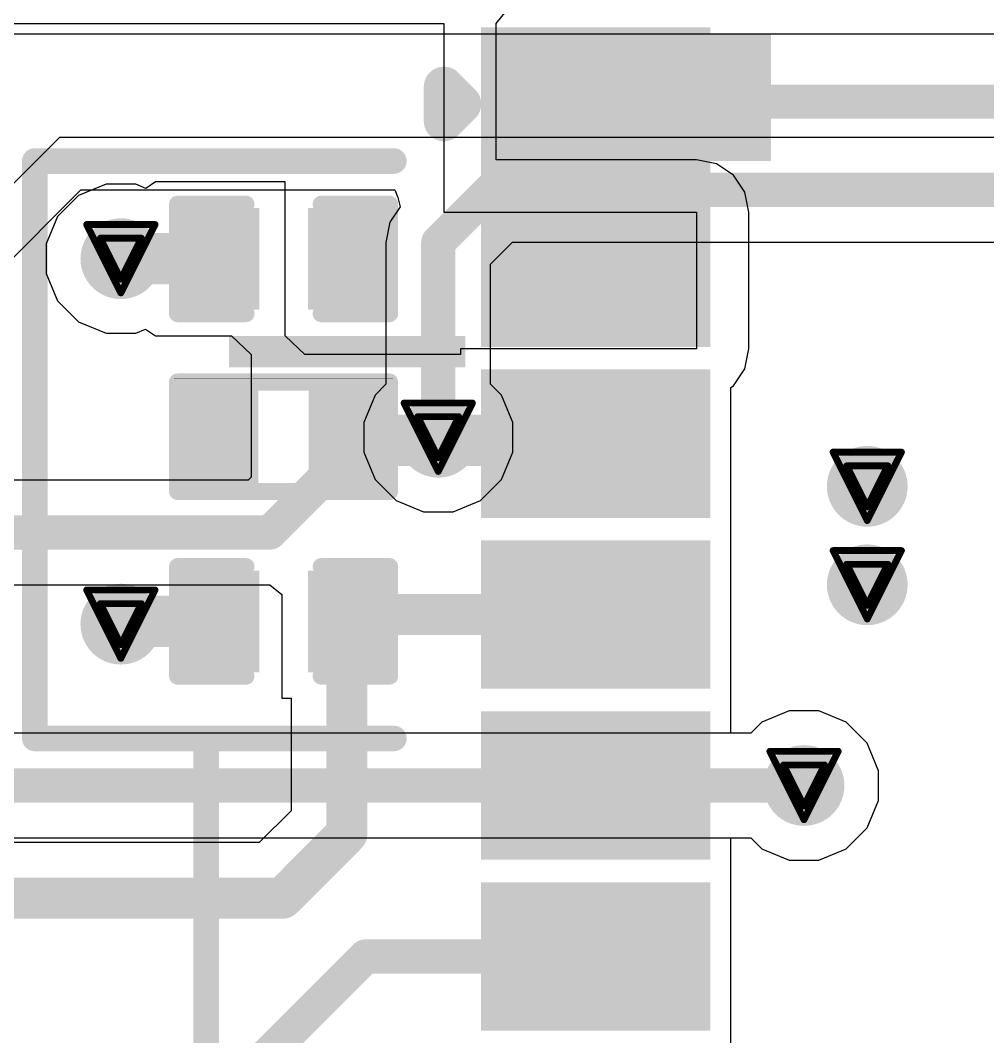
# Model space of a CAD drawing. Header units: inches. Extents: x -1 to 208, y -10 to 150.
# Drawn here: x 26.97 to 34.16, y 67.12 to 74.67 of the extents above; entities that cross this region are included whole.
import ezdxf

# ---------------------------------------------------------------- set-up
doc = ezdxf.new("R2010")
doc.units = ezdxf.units.IN
for name, color, linetype in [('Bottom Layer', 5, 'Continuous'), ('Drill Drawing', 1, 'Continuous'), ('Top Layer', 1, 'Continuous'), ('Top Overlay', 2, 'Continuous'), ('Top Paste', 8, 'Continuous'), ('Top Solder', 216, 'Continuous'), ('Via Holes', 16, 'Continuous')]:
    doc.layers.add(name, color=color, linetype=linetype)

# ---------------------------------------------------------------- blocks, each defined once
blk = doc.blocks.new('ESP32_WROVER_E_N16R8_12')
at = {"layer": 'Top Layer'}
for points in [[(-9.500000049999999, 11.88000037), (-8.00000051, 11.88000037), (-8.00000051, 10.97999963), (-9.500000049999999, 10.97999963)], [(-9.500000049999999, 10.61000037), (-8.00000051, 10.61000037), (-8.00000051, 9.70999963), (-9.500000049999999, 9.70999963)], [(-9.500000049999999, 9.340000369999998), (-8.00000051, 9.340000369999998), (-8.00000051, 8.439999629999999), (-9.500000049999999, 8.439999629999999)], [(-9.500000049999999, 8.070000369999999), (-8.00000051, 8.070000369999999), (-8.00000051, 7.16999963), (-9.500000049999999, 7.16999963)], [(-9.500000049999999, 6.800000369999999), (-8.00000051, 6.800000369999999), (-8.00000051, 5.89999963), (-9.500000049999999, 5.89999963)], [(-9.500000049999999, 5.53000037), (-8.00000051, 5.53000037), (-8.00000051, 4.62999963), (-9.500000049999999, 4.62999963)]]:
    blk.add_hatch(color=1, dxfattribs=at).paths.add_polyline_path(points)
at = {"layer": 'Top Overlay'}
blk.add_hatch(color=2, dxfattribs=at).paths.add_polyline_path([(-7.90439872, 10.98879692), (-7.447198719999999, 10.98879692), (-7.447198719999999, 11.92859692), (-7.90439872, 11.92859692)])
at = {"layer": 'Top Paste'}
for points in [[(-9.500000049999999, 11.88000037), (-8.00000051, 11.88000037), (-8.00000051, 10.97999963), (-9.500000049999999, 10.97999963)], [(-9.500000049999999, 10.61000037), (-8.00000051, 10.61000037), (-8.00000051, 9.70999963), (-9.500000049999999, 9.70999963)], [(-9.500000049999999, 9.340000369999998), (-8.00000051, 9.340000369999998), (-8.00000051, 8.439999629999999), (-9.500000049999999, 8.439999629999999)], [(-9.500000049999999, 8.070000369999999), (-8.00000051, 8.070000369999999), (-8.00000051, 7.16999963), (-9.500000049999999, 7.16999963)], [(-9.500000049999999, 6.800000369999999), (-8.00000051, 6.800000369999999), (-8.00000051, 5.89999963), (-9.500000049999999, 5.89999963)], [(-9.500000049999999, 5.53000037), (-8.00000051, 5.53000037), (-8.00000051, 4.62999963), (-9.500000049999999, 4.62999963)]]:
    blk.add_hatch(color=8, dxfattribs=at).paths.add_polyline_path(points)
at = {"layer": 'Top Solder'}
for points in [[(-9.601600049999998, 11.98160037), (-7.89840051, 11.98160037), (-7.89840051, 10.87839963), (-9.601600049999998, 10.87839963)], [(-9.601600049999998, 10.71160037), (-7.89840051, 10.71160037), (-7.89840051, 9.60839963), (-9.601600049999998, 9.60839963)], [(-9.601600049999998, 9.44160037), (-7.89840051, 9.44160037), (-7.89840051, 8.33839963), (-9.601600049999998, 8.33839963)], [(-9.601600049999998, 8.17160037), (-7.89840051, 8.17160037), (-7.89840051, 7.068399629999999), (-9.601600049999998, 7.068399629999999)], [(-9.601600049999998, 6.90160037), (-7.89840051, 6.90160037), (-7.89840051, 5.79839963), (-9.601600049999998, 5.79839963)], [(-9.601600049999998, 5.63160037), (-7.89840051, 5.63160037), (-7.89840051, 4.52839963), (-9.601600049999998, 4.52839963)]]:
    blk.add_hatch(color=216, dxfattribs=at).paths.add_polyline_path(points)
at = {"layer": 'Top Overlay', "const_width": 0.2999994}
for points in [[(-9.8765995, 11.53959846), (-9.749599499999999, 11.41259846)], [(-9.8765995, 11.28559846), (-9.8765995, 11.53959846)], [(-9.8765995, 11.28559846), (-9.749599499999999, 11.41259846)]]:
    blk.add_lwpolyline(points, dxfattribs=at)
at = {"layer": 'Top Overlay', "const_width": 0.1499997}
for points in [[(-9.95159808, 11.53959846, 1), (-9.80160092, 11.53959846, 1)], [(-9.95159808, 11.53959846, 1), (-9.80160092, 11.53959846, 1)], [(-9.82459808, 11.41259846, 1), (-9.67460092, 11.41259846, 1)], [(-9.82459808, 11.41259846, 1), (-9.67460092, 11.41259846, 1)], [(-9.95159808, 11.28559846, 1), (-9.80160092, 11.28559846, 1)], [(-9.95159808, 11.28559846, 1), (-9.80160092, 11.28559846, 1)]]:
    blk.add_lwpolyline(points, format="xyb", close=True, dxfattribs=at)
blk = doc.blocks.new('R___0402_72')
at = {"layer": 'Top Layer'}
for points in [[(-0.6985, -0.3175), (-0.6985, 0.3175), (-0.2412999999999999, 0.3175), (-0.2413, -0.3175)], [(0.2412999999999999, -0.3175), (0.2413, 0.3175), (0.6985, 0.3175), (0.6985, -0.3175)]]:
    blk.add_hatch(color=1, dxfattribs=at).paths.add_polyline_path(points)
at = {"layer": 'Top Paste'}
for points in [[(-0.6985, -0.3175), (-0.6985, 0.3175), (-0.2412999999999999, 0.3175), (-0.2413, -0.3175)], [(0.2412999999999999, -0.3175), (0.2413, 0.3175), (0.6985, 0.3175), (0.6985, -0.3175)]]:
    blk.add_hatch(color=8, dxfattribs=at).paths.add_polyline_path(points)
at = {"layer": 'Top Solder'}
for points in [[(-0.75350116, -0.37250116), (-0.75350116, 0.37250116), (-0.1862988399999999, 0.37250116), (-0.18629884, -0.37250116)], [(0.1862988399999999, -0.37250116), (0.18629884, 0.37250116), (0.75350116, 0.37250116), (0.75350116, -0.37250116)]]:
    blk.add_hatch(color=216, dxfattribs=at).paths.add_polyline_path(points)
at = {"layer": 'Top Overlay'}
for points, const_width in [([(0.7874, 0.4064), (-0.7874, 0.4064)], 0.127), ([(-0.7874, 0.4064), (-0.7874, -0.4064)], 0.127), ([(0.7874, 0.4064), (0.7874, -0.4064)], 0.127), ([(0.7874, -0.4064), (-0.7874, -0.4064)], 0.127), ([(0.8128, -0.4318), (-0.8128, -0.4318)], 0.0032258)]:
    blk.add_lwpolyline(points, dxfattribs=dict(at, const_width=const_width))
for points, const_width in [([(-0.8191499999999999, 0.4064, 1), (-0.7556499999999999, 0.4064, 1)], 0.0635), ([(-0.8191499999999999, 0.4064, 1), (-0.7556499999999999, 0.4064, 1)], 0.0635), ([(0.7556499999999999, 0.4064, 1), (0.8191499999999999, 0.4064, 1)], 0.0635), ([(0.7556499999999999, 0.4064, 1), (0.8191499999999999, 0.4064, 1)], 0.0635), ([(-0.8191499999999999, -0.4064, 1), (-0.7556499999999999, -0.4064, 1)], 0.0635), ([(-0.8191499999999999, -0.4064, 1), (-0.7556499999999999, -0.4064, 1)], 0.0635), ([(0.7556499999999999, -0.4064, 1), (0.8191499999999999, -0.4064, 1)], 0.0635), ([(0.7556499999999999, -0.4064, 1), (0.8191499999999999, -0.4064, 1)], 0.0635), ([(-0.81360518, -0.4318, 1), (-0.8119948199999999, -0.4318, 1)], 0.0016129), ([(0.8119948199999999, -0.4318, 1), (0.81360518, -0.4318, 1)], 0.0016129)]:
    blk.add_lwpolyline(points, format="xyb", close=True, dxfattribs=dict(at, const_width=const_width))
blk = doc.blocks.new('C___0402_177')
at = {"layer": 'Top Layer'}
for points in [[(-0.6985, -0.3175), (-0.6985, 0.3175), (-0.2412999999999999, 0.3175), (-0.2413, -0.3175)], [(0.24130254, -0.3175), (0.24130254, 0.3175), (0.6985025399999999, 0.3175), (0.6985025399999999, -0.3175)]]:
    blk.add_hatch(color=1, dxfattribs=at).paths.add_polyline_path(points)
at = {"layer": 'Top Paste'}
for points in [[(-0.6985, -0.3175), (-0.6985, 0.3175), (-0.2412999999999999, 0.3175), (-0.2413, -0.3175)], [(0.24130254, -0.3175), (0.24130254, 0.3175), (0.6985025399999999, 0.3175), (0.6985025399999999, -0.3175)]]:
    blk.add_hatch(color=8, dxfattribs=at).paths.add_polyline_path(points)
at = {"layer": 'Top Solder'}
for points in [[(-0.7584998799999999, -0.37749988), (-0.7584998799999999, 0.37749988), (-0.18130012, 0.37749988), (-0.18130012, -0.37749988)], [(0.1813026599999999, -0.37749988), (0.18130266, 0.37749988), (0.75850242, 0.37749988), (0.75850242, -0.37749988)]]:
    blk.add_hatch(color=216, dxfattribs=at).paths.add_polyline_path(points)
at = {"layer": 'Top Overlay', "const_width": 0.127}
for points in [[(-0.7874, 0.4064), (-0.2794, 0.4064)], [(-0.7874, -0.4064), (-0.7874, 0.4064)], [(0.27940254, 0.40640254), (0.7874, 0.4064)], [(0.7874, -0.4064), (0.7874, 0.4064)], [(-0.7874, -0.4064), (-0.2794, -0.4064)], [(0.27940254, -0.40640254), (0.7874, -0.4064)]]:
    blk.add_lwpolyline(points, dxfattribs=at)
at = {"layer": 'Top Overlay', "const_width": 0.0635}
for points in [[(-0.8191499999999999, 0.4064, 1), (-0.7556499999999999, 0.4064, 1)], [(-0.8191499999999999, 0.4064, 1), (-0.7556499999999999, 0.4064, 1)], [(-0.31115, 0.4064, 1), (-0.24765, 0.4064, 1)], [(0.24765254, 0.40640254, 1), (0.31115254, 0.40640254, 1)], [(0.7556499999999999, 0.4064, 1), (0.8191499999999999, 0.4064, 1)], [(0.7556499999999999, 0.4064, 1), (0.8191499999999999, 0.4064, 1)], [(-0.8191499999999999, -0.4064, 1), (-0.7556499999999999, -0.4064, 1)], [(-0.8191499999999999, -0.4064, 1), (-0.7556499999999999, -0.4064, 1)], [(-0.31115, -0.4064, 1), (-0.24765, -0.4064, 1)], [(0.24765254, -0.40640254, 1), (0.31115254, -0.40640254, 1)], [(0.7556499999999999, -0.4064, 1), (0.8191499999999999, -0.4064, 1)], [(0.7556499999999999, -0.4064, 1), (0.8191499999999999, -0.4064, 1)]]:
    blk.add_lwpolyline(points, format="xyb", close=True, dxfattribs=at)
blk = doc.blocks.new('C___0402_181')
at = {"layer": 'Top Layer'}
for points in [[(-0.6985025399999999, -0.3175), (-0.6985025399999999, 0.3175), (-0.24130254, 0.3175), (-0.24130254, -0.3175)], [(0.2412999999999999, -0.3175), (0.2413, 0.3175), (0.6985, 0.3175), (0.6985, -0.3175)]]:
    blk.add_hatch(color=1, dxfattribs=at).paths.add_polyline_path(points)
at = {"layer": 'Top Paste'}
for points in [[(-0.6985025399999999, -0.3175), (-0.6985025399999999, 0.3175), (-0.24130254, 0.3175), (-0.24130254, -0.3175)], [(0.2412999999999999, -0.3175), (0.2413, 0.3175), (0.6985, 0.3175), (0.6985, -0.3175)]]:
    blk.add_hatch(color=8, dxfattribs=at).paths.add_polyline_path(points)
at = {"layer": 'Top Solder'}
for points in [[(-0.75850242, -0.37749988), (-0.75850242, 0.37749988), (-0.1813026599999999, 0.37749988), (-0.18130266, -0.37749988)], [(0.18130012, -0.37749988), (0.18130012, 0.37749988), (0.7584998799999999, 0.37749988), (0.7584998799999999, -0.37749988)]]:
    blk.add_hatch(color=216, dxfattribs=at).paths.add_polyline_path(points)
at = {"layer": 'Top Overlay', "const_width": 0.127}
for points in [[(-0.7874, 0.4064), (-0.27940254, 0.40640254)], [(-0.7874, -0.4064), (-0.7874, 0.4064)], [(0.2794, 0.4064), (0.7874, 0.4064)], [(0.7874, -0.4064), (0.7874, 0.4064)], [(-0.7874, -0.4064), (-0.27940254, -0.40640254)], [(0.2794, -0.4064), (0.7874, -0.4064)]]:
    blk.add_lwpolyline(points, dxfattribs=at)
at = {"layer": 'Top Overlay', "const_width": 0.0635}
for points in [[(-0.8191499999999999, 0.4064, 1), (-0.7556499999999999, 0.4064, 1)], [(-0.8191499999999999, 0.4064, 1), (-0.7556499999999999, 0.4064, 1)], [(-0.31115254, 0.40640254, 1), (-0.24765254, 0.40640254, 1)], [(0.24765, 0.4064, 1), (0.31115, 0.4064, 1)], [(0.7556499999999999, 0.4064, 1), (0.8191499999999999, 0.4064, 1)], [(0.7556499999999999, 0.4064, 1), (0.8191499999999999, 0.4064, 1)], [(-0.8191499999999999, -0.4064, 1), (-0.7556499999999999, -0.4064, 1)], [(-0.8191499999999999, -0.4064, 1), (-0.7556499999999999, -0.4064, 1)], [(-0.31115254, -0.40640254, 1), (-0.24765254, -0.40640254, 1)], [(0.24765, -0.4064, 1), (0.31115, -0.4064, 1)], [(0.7556499999999999, -0.4064, 1), (0.8191499999999999, -0.4064, 1)], [(0.7556499999999999, -0.4064, 1), (0.8191499999999999, -0.4064, 1)]]:
    blk.add_lwpolyline(points, format="xyb", close=True, dxfattribs=at)

msp = doc.modelspace()

# ---------------------------------------------------------------- hatches: boundary and pattern name
at = {"layer": 'Bottom Layer'}
h = msp.add_hatch(color=5, dxfattribs=at)
edge = h.paths.add_edge_path()
edge.add_arc((27.71519222, 72.90352704), 0.2999994, 0, 360)
h = msp.add_hatch(color=5, dxfattribs=at)
edge = h.paths.add_edge_path()
edge.add_arc((30.0736, 71.57719999999999), 0.2999994, 0, 360)
h = msp.add_hatch(color=5, dxfattribs=at)
edge = h.paths.add_edge_path()
edge.add_arc((33.26105869999999, 71.2126973), 0.2999994, 0, 360)
h = msp.add_hatch(color=5, dxfattribs=at)
edge = h.paths.add_edge_path()
edge.add_arc((33.26105869999999, 70.48133224), 0.2999994, 0, 360)
h = msp.add_hatch(color=5, dxfattribs=at)
edge = h.paths.add_edge_path()
edge.add_arc((27.71519222, 70.1887979), 0.2999994, 0, 360)
h = msp.add_hatch(color=5, dxfattribs=at)
edge = h.paths.add_edge_path()
edge.add_arc((32.7914, 68.9901973), 0.2999994, 0, 360)
at = {"layer": 'Top Layer'}
h = msp.add_hatch(color=1, dxfattribs=at)
edge = h.paths.add_edge_path()
edge.add_arc((27.71519222, 72.90352704), 0.2999994, 0, 360)
msp.add_hatch(color=1, dxfattribs=at).paths.add_polyline_path([(28.519374, 72.09614231999998), (30.27361484, 72.09614231999998), (30.27361484, 72.33029475999999), (28.519374, 72.33029475999999)])
h = msp.add_hatch(color=1, dxfattribs=at)
edge = h.paths.add_edge_path()
edge.add_arc((30.0736, 71.57719999999999), 0.2999994, 0, 360)
h = msp.add_hatch(color=1, dxfattribs=at)
edge = h.paths.add_edge_path()
edge.add_arc((33.26105869999999, 71.2126973), 0.2999994, 0, 360)
h = msp.add_hatch(color=1, dxfattribs=at)
edge = h.paths.add_edge_path()
edge.add_arc((33.26105869999999, 70.48133224), 0.2999994, 0, 360)
h = msp.add_hatch(color=1, dxfattribs=at)
edge = h.paths.add_edge_path()
edge.add_arc((27.71519222, 70.1887979), 0.2999994, 0, 360)
h = msp.add_hatch(color=1, dxfattribs=at)
edge = h.paths.add_edge_path()
edge.add_arc((32.7914, 68.9901973), 0.2999994, 0, 360)
at = {"layer": 'Via Holes'}
h = msp.add_hatch(color=7, dxfattribs=at)
edge = h.paths.add_edge_path()
edge.add_arc((27.71519222, 72.90352704), 0.1499997, 0, 360)
h = msp.add_hatch(color=7, dxfattribs=at)
edge = h.paths.add_edge_path()
edge.add_arc((30.0736, 71.57719999999999), 0.1499997, 0, 360)
h = msp.add_hatch(color=7, dxfattribs=at)
edge = h.paths.add_edge_path()
edge.add_arc((33.26105869999999, 71.2126973), 0.1499997, 0, 360)
h = msp.add_hatch(color=7, dxfattribs=at)
edge = h.paths.add_edge_path()
edge.add_arc((33.26105869999999, 70.48133224), 0.1499997, 0, 360)
h = msp.add_hatch(color=7, dxfattribs=at)
edge = h.paths.add_edge_path()
edge.add_arc((27.71519222, 70.1887979), 0.1499997, 0, 360)
h = msp.add_hatch(color=7, dxfattribs=at)
edge = h.paths.add_edge_path()
edge.add_arc((32.7914, 68.9901973), 0.1499997, 0, 360)

# ---------------------------------------------------------------- linework, layer by layer
at = {"layer": 'Bottom Layer'}
for p, q in [((4.97073174, 74.5744), (62.54949136, 74.5744)), ((27.25823606, 73.8038021), (26.09843395999999, 72.64399999999999)), ((59.93930607999999, 73.8038021), (27.25823606, 73.8038021)), ((26.37311972, 72.36931424), (27.41914252, 73.41533704)), ((27.41914252, 73.41533704), (29.7510073, 73.41533704)), ((29.7510073, 73.41533704), (29.77434736, 73.35899221999999)), ((29.77434736, 73.35899221999999), (29.7913298, 73.28833703999999)), ((29.7913298, 73.28833703999999), (29.71470562, 73.17365858)), ((29.71470562, 73.17365858), (29.68513494, 73.02499999999999)), ((29.68513494, 73.02499999999999), (29.68513494, 71.97220809999999)), ((30.46206506, 72.86409354), (30.6248435, 73.02687198)), ((30.6248435, 73.02687198), (59.02840874, 73.02687198)), ((30.46206506, 71.97220809999999), (30.46206506, 72.86409354)), ((29.68513494, 71.97220809999999), (29.6039413, 71.89101446)), ((30.5432587, 71.89101446), (30.46206506, 71.97220809999999)), ((29.6039413, 71.89101446), (29.5196006, 71.6873979)), ((30.6275994, 71.6873979), (30.5432587, 71.89101446)), ((29.5196006, 71.6873979), (29.5196006, 71.46700209999999)), ((30.6275994, 71.46700209999999), (30.6275994, 71.6873979)), ((29.5196006, 71.46700209999999), (29.6039413, 71.26338554)), ((30.5432587, 71.26338554), (30.6275994, 71.46700209999999)), ((29.6039413, 71.26338554), (29.75978554, 71.1075413)), ((30.38741446, 71.1075413), (30.5432587, 71.26338554)), ((29.75978554, 71.1075413), (29.9634021, 71.0232006)), ((30.1837979, 71.0232006), (30.38741446, 71.1075413)), ((29.9634021, 71.0232006), (30.1837979, 71.0232006)), ((32.68120209999999, 69.54419669999999), (32.47758554, 69.459856)), ((32.9015979, 69.54419669999999), (32.68120209999999, 69.54419669999999)), ((33.10521446, 69.459856), (32.9015979, 69.54419669999999)), ((32.47758554, 69.459856), (32.3963919, 69.37866235999999)), ((33.26105869999999, 69.30401176), (33.10521446, 69.459856)), ((32.3963919, 69.37866235999999), (15.7282388, 69.37866235999999)), ((33.3453994, 69.1003952), (33.26105869999999, 69.30401176)), ((33.3453994, 68.87999939999999), (33.3453994, 69.1003952)), ((33.26105869999999, 68.67638284), (33.3453994, 68.87999939999999)), ((33.10521446, 68.5205386), (33.26105869999999, 68.67638284)), ((26.26233762, 68.60173224), (32.3963919, 68.60173224)), ((32.3963919, 68.60173224), (32.47758554, 68.5205386)), ((32.47758554, 68.5205386), (32.68120209999999, 68.4361979)), ((32.9015979, 68.4361979), (33.10521446, 68.5205386)), ((32.68120209999999, 68.4361979), (32.9015979, 68.4361979))]:
    msp.add_line(p, q, dxfattribs=at)
at = {"layer": 'Bottom Layer', "const_width": 0.254}
for points in [[(30.0736, 73.02499999999999), (30.46393704, 73.41533704)], [(30.46393704, 73.41533704), (59.93930607999999, 73.41533704)], [(30.0736, 71.57719999999999), (30.0736, 73.02499999999999)], [(15.56733234, 68.9901973), (32.7914, 68.9901973)]]:
    msp.add_lwpolyline(points, dxfattribs=at)
at = {"layer": 'Bottom Layer', "const_width": 0.127}
for points in [[(30.40043704, 73.41533704, 1), (30.52743704, 73.41533704, 1)], [(30.40043704, 73.41533704, 1), (30.52743704, 73.41533704, 1)], [(30.0101, 73.02499999999999, 1), (30.1371, 73.02499999999999, 1)], [(30.0101, 73.02499999999999, 1), (30.1371, 73.02499999999999, 1)], [(30.0101, 71.57719999999999, 1), (30.1371, 71.57719999999999, 1)], [(32.7279, 68.9901973, 1), (32.8549, 68.9901973, 1)]]:
    msp.add_lwpolyline(points, format="xyb", close=True, dxfattribs=at)
at = {"layer": 'Drill Drawing', "const_width": 0.0508}
for points in [[(27.46119222, 73.15752703999999), (27.96919222, 73.15752703999999)], [(27.46119222, 73.15752703999999), (27.71519222, 72.64952704)], [(27.71519222, 72.64952704), (27.96919222, 73.15752703999999)], [(27.56279222, 73.05592704), (27.86759222, 73.05592704)], [(27.56279222, 73.05592704), (27.71519222, 72.75112704)], [(27.71519222, 72.75112704), (27.86759222, 73.05592704)], [(29.8196, 71.8312), (30.3276, 71.8312)], [(29.8196, 71.8312), (30.0736, 71.32319999999999)], [(30.0736, 71.32319999999999), (30.3276, 71.8312)], [(29.9212, 71.72959999999999), (30.226, 71.72959999999999)], [(29.9212, 71.72959999999999), (30.0736, 71.42479999999999)], [(30.0736, 71.42479999999999), (30.226, 71.72959999999999)], [(33.0070587, 71.46669729999999), (33.5150587, 71.46669729999999)], [(33.0070587, 71.46669729999999), (33.26105869999999, 70.9586973)], [(33.26105869999999, 70.9586973), (33.5150587, 71.46669729999999)], [(33.1086587, 71.36509729999999), (33.41345869999999, 71.36509729999999)], [(33.1086587, 71.36509729999999), (33.26105869999999, 71.06029729999999)], [(33.26105869999999, 71.06029729999999), (33.41345869999999, 71.36509729999999)], [(33.0070587, 70.73533224), (33.5150587, 70.73533224)], [(33.0070587, 70.73533224), (33.26105869999999, 70.22733224)], [(33.26105869999999, 70.22733224), (33.5150587, 70.73533224)], [(33.1086587, 70.63373224), (33.41345869999999, 70.63373224)], [(33.1086587, 70.63373224), (33.26105869999999, 70.32893224)], [(33.26105869999999, 70.32893224), (33.41345869999999, 70.63373224)], [(27.46119222, 70.44279789999999), (27.96919222, 70.44279789999999)], [(27.46119222, 70.44279789999999), (27.71519222, 69.93479789999999)], [(27.71519222, 69.93479789999999), (27.96919222, 70.44279789999999)], [(27.56279222, 70.3411979), (27.86759222, 70.3411979)], [(27.56279222, 70.3411979), (27.71519222, 70.0363979)], [(27.71519222, 70.0363979), (27.86759222, 70.3411979)], [(32.5374, 69.2441973), (33.04539999999999, 69.2441973)], [(32.5374, 69.2441973), (32.7914, 68.7361973)], [(32.7914, 68.7361973), (33.04539999999999, 69.2441973)], [(32.639, 69.14259729999999), (32.9438, 69.14259729999999)], [(32.639, 69.14259729999999), (32.7914, 68.83779729999999)], [(32.7914, 68.83779729999999), (32.9438, 69.14259729999999)]]:
    msp.add_lwpolyline(points, dxfattribs=at)
at = {"layer": 'Drill Drawing', "const_width": 0.0254}
for points in [[(27.44849222, 73.15752703999999, 1), (27.47389222, 73.15752703999999, 1)], [(27.44849222, 73.15752703999999, 1), (27.47389222, 73.15752703999999, 1)], [(27.95649222, 73.15752703999999, 1), (27.98189222, 73.15752703999999, 1)], [(27.95649222, 73.15752703999999, 1), (27.98189222, 73.15752703999999, 1)], [(27.55009222, 73.05592704, 1), (27.57549222, 73.05592704, 1)], [(27.55009222, 73.05592704, 1), (27.57549222, 73.05592704, 1)], [(27.85489222, 73.05592704, 1), (27.88029222, 73.05592704, 1)], [(27.85489222, 73.05592704, 1), (27.88029222, 73.05592704, 1)], [(27.70249222, 72.75112704, 1), (27.72789222, 72.75112704, 1)], [(27.70249222, 72.75112704, 1), (27.72789222, 72.75112704, 1)], [(27.70249222, 72.64952704, 1), (27.72789222, 72.64952704, 1)], [(27.70249222, 72.64952704, 1), (27.72789222, 72.64952704, 1)], [(29.8069, 71.8312, 1), (29.8323, 71.8312, 1)], [(29.8069, 71.8312, 1), (29.8323, 71.8312, 1)], [(30.3149, 71.8312, 1), (30.3403, 71.8312, 1)], [(30.3149, 71.8312, 1), (30.3403, 71.8312, 1)], [(29.9085, 71.72959999999999, 1), (29.9339, 71.72959999999999, 1)], [(29.9085, 71.72959999999999, 1), (29.9339, 71.72959999999999, 1)], [(30.2133, 71.72959999999999, 1), (30.23869999999999, 71.72959999999999, 1)], [(30.2133, 71.72959999999999, 1), (30.23869999999999, 71.72959999999999, 1)], [(30.0609, 71.42479999999999, 1), (30.0863, 71.42479999999999, 1)], [(30.0609, 71.42479999999999, 1), (30.0863, 71.42479999999999, 1)], [(32.9943587, 71.46669729999999, 1), (33.0197587, 71.46669729999999, 1)], [(32.9943587, 71.46669729999999, 1), (33.0197587, 71.46669729999999, 1)], [(33.50235869999999, 71.46669729999999, 1), (33.5277587, 71.46669729999999, 1)], [(33.50235869999999, 71.46669729999999, 1), (33.5277587, 71.46669729999999, 1)], [(30.0609, 71.32319999999999, 1), (30.0863, 71.32319999999999, 1)], [(30.0609, 71.32319999999999, 1), (30.0863, 71.32319999999999, 1)], [(33.0959587, 71.36509729999999, 1), (33.1213587, 71.36509729999999, 1)], [(33.0959587, 71.36509729999999, 1), (33.1213587, 71.36509729999999, 1)], [(33.4007587, 71.36509729999999, 1), (33.4261587, 71.36509729999999, 1)], [(33.4007587, 71.36509729999999, 1), (33.4261587, 71.36509729999999, 1)], [(33.2483587, 71.06029729999999, 1), (33.2737587, 71.06029729999999, 1)], [(33.2483587, 71.06029729999999, 1), (33.2737587, 71.06029729999999, 1)], [(33.2483587, 70.9586973, 1), (33.2737587, 70.9586973, 1)], [(33.2483587, 70.9586973, 1), (33.2737587, 70.9586973, 1)], [(32.9943587, 70.73533224, 1), (33.0197587, 70.73533224, 1)], [(32.9943587, 70.73533224, 1), (33.0197587, 70.73533224, 1)], [(33.50235869999999, 70.73533224, 1), (33.5277587, 70.73533224, 1)], [(33.50235869999999, 70.73533224, 1), (33.5277587, 70.73533224, 1)], [(33.0959587, 70.63373224, 1), (33.1213587, 70.63373224, 1)], [(33.0959587, 70.63373224, 1), (33.1213587, 70.63373224, 1)], [(33.4007587, 70.63373224, 1), (33.4261587, 70.63373224, 1)], [(33.4007587, 70.63373224, 1), (33.4261587, 70.63373224, 1)], [(27.44849222, 70.44279789999999, 1), (27.47389222, 70.44279789999999, 1)], [(27.44849222, 70.44279789999999, 1), (27.47389222, 70.44279789999999, 1)], [(27.95649222, 70.44279789999999, 1), (27.98189222, 70.44279789999999, 1)], [(27.95649222, 70.44279789999999, 1), (27.98189222, 70.44279789999999, 1)], [(27.55009222, 70.3411979, 1), (27.57549222, 70.3411979, 1)], [(27.55009222, 70.3411979, 1), (27.57549222, 70.3411979, 1)], [(27.85489222, 70.3411979, 1), (27.88029222, 70.3411979, 1)], [(27.85489222, 70.3411979, 1), (27.88029222, 70.3411979, 1)], [(33.2483587, 70.32893224, 1), (33.2737587, 70.32893224, 1)], [(33.2483587, 70.32893224, 1), (33.2737587, 70.32893224, 1)], [(33.2483587, 70.22733224, 1), (33.2737587, 70.22733224, 1)], [(33.2483587, 70.22733224, 1), (33.2737587, 70.22733224, 1)], [(27.70249222, 70.0363979, 1), (27.72789222, 70.0363979, 1)], [(27.70249222, 70.0363979, 1), (27.72789222, 70.0363979, 1)], [(27.70249222, 69.93479789999999, 1), (27.72789222, 69.93479789999999, 1)], [(27.70249222, 69.93479789999999, 1), (27.72789222, 69.93479789999999, 1)], [(32.5247, 69.2441973, 1), (32.5501, 69.2441973, 1)], [(32.5247, 69.2441973, 1), (32.5501, 69.2441973, 1)], [(33.0327, 69.2441973, 1), (33.0581, 69.2441973, 1)], [(33.0327, 69.2441973, 1), (33.0581, 69.2441973, 1)], [(32.6263, 69.14259729999999, 1), (32.6517, 69.14259729999999, 1)], [(32.6263, 69.14259729999999, 1), (32.6517, 69.14259729999999, 1)], [(32.9311, 69.14259729999999, 1), (32.9565, 69.14259729999999, 1)], [(32.9311, 69.14259729999999, 1), (32.9565, 69.14259729999999, 1)], [(32.7787, 68.83779729999999, 1), (32.8041, 68.83779729999999, 1)], [(32.7787, 68.83779729999999, 1), (32.8041, 68.83779729999999, 1)], [(32.7787, 68.7361973, 1), (32.8041, 68.7361973, 1)], [(32.7787, 68.7361973, 1), (32.8041, 68.7361973, 1)]]:
    msp.add_lwpolyline(points, format="xyb", close=True, dxfattribs=at)
at = {"layer": 'Top Layer'}
for p, q in [((30.50446527999999, 74.65168458), (30.57779254, 74.7410367)), ((18.288, 74.65168712), (30.11600022, 74.65168712)), ((30.11600022, 74.65168712), (30.11600022, 73.25019894)), ((30.50446527999999, 73.638664), (30.50446527999999, 74.65168458)), ((31.99260048, 73.638664), (30.50446527999999, 73.638664)), ((32.14125906, 73.60909332), (31.99260048, 73.638664)), ((32.26728624, 73.5248847), (32.14125906, 73.60909332)), ((27.97175508, 73.47329984), (27.90117102, 73.42613711999999)), ((27.97175508, 73.4732973), (27.97175508, 73.47329984)), ((28.93695508, 73.4732973), (27.97175508, 73.4732973)), ((28.93695508, 72.39535685999999), (28.93695508, 73.4732973)), ((32.35149486, 73.39885751999999), (32.26728624, 73.5248847)), ((27.60499432, 73.45752644), (27.40137776, 73.37318574)), ((27.82539011999999, 73.45752644), (27.60499432, 73.45752644)), ((27.90117102, 73.42613711999999), (27.82539011999999, 73.45752644)), ((32.38106554, 73.25019894), (32.35149486, 73.39885751999999)), ((27.40137776, 73.37318574), (27.24553352, 73.2173415)), ((30.11600022, 73.25019894), (31.99260048, 73.25019894)), ((31.99260048, 73.25019894), (31.99260048, 72.23419639999999)), ((32.38106554, 72.23419639999999), (32.38106554, 73.25019894)), ((27.24553352, 73.2173415), (27.16119282, 73.01372493999999)), ((27.16119282, 73.01372493999999), (27.16119282, 72.79332914)), ((27.16119282, 72.79332914), (27.24553352, 72.58971258)), ((27.24553352, 72.58971258), (27.40137776, 72.43386834)), ((27.40137776, 72.43386834), (27.60499432, 72.34952764)), ((27.60499432, 72.34952764), (27.82539011999999, 72.34952764)), ((27.82539011999999, 72.34952764), (27.8979757, 72.37959362)), ((27.8979757, 72.37959362), (27.97175508, 72.33029475999999)), ((27.97175508, 72.33029475999999), (27.97175508, 72.3302973)), ((27.97175508, 72.3302973), (28.5369762, 72.3302973)), ((28.5369762, 72.3302973), (28.68295508, 72.19215432)), ((28.93695762, 72.3302973), (28.93695508, 72.39535685999999)), ((29.0829365, 72.19215432), (28.93695762, 72.3302973)), ((28.68295508, 72.19215432), (28.68295762, 72.12709475999999)), ((30.23860094, 72.19215432), (29.0829365, 72.19215432)), ((31.99260048, 72.23419639999999), (30.23860094, 72.23419639999999)), ((30.23860094, 72.23419639999999), (30.23860094, 72.19215432)), ((32.35149486, 72.08553782), (32.38106554, 72.23419639999999)), ((28.68295762, 72.12709475999999), (28.68295762, 71.27946881999999)), ((32.26728624, 71.95951064), (32.35149486, 72.08553782)), ((32.24659793999999, 71.94568795999999), (32.26728624, 71.95951064)), ((32.24659793999999, 70.8261982), (32.24659793999999, 71.94568795999999)), ((28.68295762, 71.27946881999999), (28.66175116, 71.25826236)), ((28.66175116, 71.25826236), (26.00959746, 71.25826236)), ((32.24659793999999, 69.37866235999999), (32.24659793999999, 70.8261982)), ((26.00959746, 70.48133224), (28.82265508, 70.48133224)), ((28.82265508, 70.48133224), (28.91156016, 70.40837074)), ((28.91156016, 70.40837074), (28.91156016, 69.63789729999999)), ((28.91156016, 69.63789729999999), (28.97979726, 69.63789729999999)), ((28.97979726, 69.63789729999999), (28.97979726, 68.80280372)), ((32.68120209999999, 69.54419669999999), (32.47758554, 69.459856)), ((32.9015979, 69.54419669999999), (32.68120209999999, 69.54419669999999)), ((33.10521446, 69.459856), (32.9015979, 69.54419669999999)), ((32.47758554, 69.459856), (32.3963919, 69.37866235999999)), ((33.26105869999999, 69.30401176), (33.10521446, 69.459856)), ((32.3963919, 69.37866235999999), (32.24659793999999, 69.37866235999999)), ((33.3453994, 69.1003952), (33.26105869999999, 69.30401176)), ((33.3453994, 68.87999939999999), (33.3453994, 69.1003952)), ((33.26105869999999, 68.67638284), (33.3453994, 68.87999939999999)), ((28.97979726, 68.80280372), (28.74394556, 68.56695201999999)), ((33.10521446, 68.5205386), (33.26105869999999, 68.67638284)), ((28.74394556, 68.56695201999999), (26.03499746, 68.56695201999999)), ((32.24659793999999, 67.01619819999999), (32.24659793999999, 68.60173224)), ((32.24659793999999, 68.60173224), (32.3963919, 68.60173224)), ((32.3963919, 68.60173224), (32.47758554, 68.5205386)), ((32.47758554, 68.5205386), (32.68120209999999, 68.4361979)), ((32.9015979, 68.4361979), (33.10521446, 68.5205386)), ((32.68120209999999, 68.4361979), (32.9015979, 68.4361979))]:
    msp.add_line(p, q, dxfattribs=at)
for points, const_width in [([(31.24259944, 74.07019729999999), (48.7426, 74.07019729999999)], 0.254), ([(27.71519222, 72.90352704), (28.45435508, 72.90352704)], 0.3809999999999999), ([(29.4176577, 71.55369738), (30.05009738, 71.55369738)], 0.3809999999999999), ([(30.0736, 71.57719999999999), (30.09710262, 71.55369738)], 0.3809999999999999), ([(30.09710262, 71.55369738), (31.21909936, 71.55369738)], 0.3809999999999999), ([(31.21909936, 71.55369738), (31.24259944, 71.5301973)], 0.3809999999999999), ([(29.39415762, 71.5301973), (29.4176577, 71.55369738)], 0.254), ([(29.39415762, 71.4412973), (29.39415762, 71.5301973)], 0.254), ([(30.05009738, 71.55369738), (30.0736, 71.57719999999999)], 0.254), ([(28.82265762, 70.8697973), (29.39415762, 71.4412973)], 0.254), ([(25.37459746, 70.8697973), (28.82265762, 70.8697973)], 0.254), ([(27.71519222, 70.20939729999999), (28.45435762, 70.20939729999999)], 0.3809999999999999), ([(29.39416015999999, 68.6311683), (29.39416015999999, 70.2601973)], 0.3048), ([(29.39416015999999, 70.2601973), (31.24259944, 70.2601973)], 0.3048), ([(31.24259944, 68.9901973), (32.7914, 68.9901973)], 0.254), ([(28.91558098, 68.15258911999999), (29.39416015999999, 68.6311683)], 0.3048), ([(25.39999746, 68.15258911999999), (28.91558098, 68.15258911999999)], 0.3048), ([(28.77042252, 66.9581973), (29.53242252, 67.7201973)], 0.254), ([(29.53242252, 67.7201973), (31.24259944, 67.7201973)], 0.254)]:
    msp.add_lwpolyline(points, dxfattribs=dict(at, const_width=const_width))
for points, const_width in [([(31.17909944, 74.07019729999999, 1), (31.30609944, 74.07019729999999, 1)], 0.127), ([(27.61994222, 72.90352704, 1), (27.81044222, 72.90352704, 1)], 0.1905), ([(28.35910508, 72.90352704, 1), (28.54960508, 72.90352704, 1)], 0.1905), ([(29.3224077, 71.55369738, 1), (29.5129077, 71.55369738, 1)], 0.1905), ([(29.95484738, 71.55369738, 1), (30.14534738, 71.55369738, 1)], 0.1905), ([(29.97835, 71.57719999999999, 1), (30.16885, 71.57719999999999, 1)], 0.1905), ([(30.00185262, 71.55369738, 1), (30.19235262, 71.55369738, 1)], 0.1905), ([(30.00185262, 71.55369738, 1), (30.19235262, 71.55369738, 1)], 0.1905), ([(31.12384935999999, 71.55369738, 1), (31.31434936, 71.55369738, 1)], 0.1905), ([(31.12384935999999, 71.55369738, 1), (31.31434936, 71.55369738, 1)], 0.1905), ([(29.33065762, 71.5301973, 1), (29.45765762, 71.5301973, 1)], 0.127), ([(29.33065762, 71.5301973, 1), (29.45765762, 71.5301973, 1)], 0.127), ([(29.3541577, 71.55369738, 1), (29.4811577, 71.55369738, 1)], 0.127), ([(29.98659738, 71.55369738, 1), (30.11359738, 71.55369738, 1)], 0.127), ([(30.0101, 71.57719999999999, 1), (30.1371, 71.57719999999999, 1)], 0.127), ([(31.14734944, 71.5301973, 1), (31.33784944, 71.5301973, 1)], 0.1905), ([(29.33065762, 71.4412973, 1), (29.45765762, 71.4412973, 1)], 0.127), ([(29.33065762, 71.4412973, 1), (29.45765762, 71.4412973, 1)], 0.127), ([(28.75915762, 70.8697973, 1), (28.88615762, 70.8697973, 1)], 0.127), ([(28.75915762, 70.8697973, 1), (28.88615762, 70.8697973, 1)], 0.127), ([(27.61994222, 70.20939729999999, 1), (27.81044222, 70.20939729999999, 1)], 0.1905), ([(28.35910762, 70.20939729999999, 1), (28.54960762, 70.20939729999999, 1)], 0.1905), ([(29.31796016, 70.2601973, 1), (29.47036016, 70.2601973, 1)], 0.1524), ([(29.31796016, 70.2601973, 1), (29.47036016, 70.2601973, 1)], 0.1524), ([(31.16639944, 70.2601973, 1), (31.31879944, 70.2601973, 1)], 0.1524), ([(31.17909944, 68.9901973, 1), (31.30609944, 68.9901973, 1)], 0.127), ([(32.7279, 68.9901973, 1), (32.8549, 68.9901973, 1)], 0.127), ([(29.31796016, 68.6311683, 1), (29.47036016, 68.6311683, 1)], 0.1524), ([(29.31796016, 68.6311683, 1), (29.47036016, 68.6311683, 1)], 0.1524), ([(28.83938098, 68.15258911999999, 1), (28.99178098, 68.15258911999999, 1)], 0.1524), ([(28.83938098, 68.15258911999999, 1), (28.99178098, 68.15258911999999, 1)], 0.1524), ([(29.46892252, 67.7201973, 1), (29.59592252, 67.7201973, 1)], 0.127), ([(29.46892252, 67.7201973, 1), (29.59592252, 67.7201973, 1)], 0.127), ([(31.17909944, 67.7201973, 1), (31.30609944, 67.7201973, 1)], 0.127)]:
    msp.add_lwpolyline(points, format="xyb", close=True, dxfattribs=dict(at, const_width=const_width))
at = {"layer": 'Top Overlay'}
for points, const_width in [([(27.0764, 73.62899422), (29.7434, 73.62899422)], 0.1905), ([(27.0764, 69.7992), (27.0764, 73.62899422)], 0.1905), ([(27.0764, 69.33971399999999), (27.0764, 69.7992)], 0.1905), ([(27.0764, 69.33971399999999), (29.7434, 69.33971399999999)], 0.1905), ([(28.34912034, 66.587624), (28.34912034, 69.33971399999999)], 0.1905), ([(28.34912034, 69.33971399999999), (28.4099, 69.33971399999999)], 0.127), ([(28.4099, 69.33971399999999), (28.4244669, 69.33971399999999)], 0.127)]:
    msp.add_lwpolyline(points, dxfattribs=dict(at, const_width=const_width))
for points, const_width in [([(27.028775, 73.62899422, 1), (27.124025, 73.62899422, 1)], 0.09525), ([(27.028775, 73.62899422, 1), (27.124025, 73.62899422, 1)], 0.09525), ([(29.695775, 73.62899422, 1), (29.79102499999999, 73.62899422, 1)], 0.09525), ([(27.028775, 69.7992, 1), (27.124025, 69.7992, 1)], 0.09525), ([(27.028775, 69.7992, 1), (27.124025, 69.7992, 1)], 0.09525), ([(27.028775, 69.33971399999999, 1), (27.124025, 69.33971399999999, 1)], 0.09525), ([(27.028775, 69.33971399999999, 1), (27.124025, 69.33971399999999, 1)], 0.09525), ([(28.30149534, 69.33971399999999, 1), (28.39674534, 69.33971399999999, 1)], 0.09525), ([(28.31737034, 69.33971399999999, 1), (28.38087034, 69.33971399999999, 1)], 0.0635), ([(28.37815, 69.33971399999999, 1), (28.44165, 69.33971399999999, 1)], 0.0635), ([(28.37815, 69.33971399999999, 1), (28.44165, 69.33971399999999, 1)], 0.0635), ([(28.3927169, 69.33971399999999, 1), (28.4562169, 69.33971399999999, 1)], 0.0635), ([(29.695775, 69.33971399999999, 1), (29.79102499999999, 69.33971399999999, 1)], 0.09525)]:
    msp.add_lwpolyline(points, format="xyb", close=True, dxfattribs=dict(at, const_width=const_width))

# ---------------------------------------------------------------- block references
for name, p in [('ESP32_WROVER_E_N16R8_12', (39.99259972, 62.6401973)), ('C___0402_181', (28.92425762, 72.9017973)), ('C___0402_177', (28.92425762, 70.20939729999999))]:
    msp.add_blockref(name, p)
at = {"rotation": 180}
msp.add_blockref('R___0402_72', (28.92425762, 71.58099729999999), dxfattribs=at)

doc.saveas('drawing.dxf')
